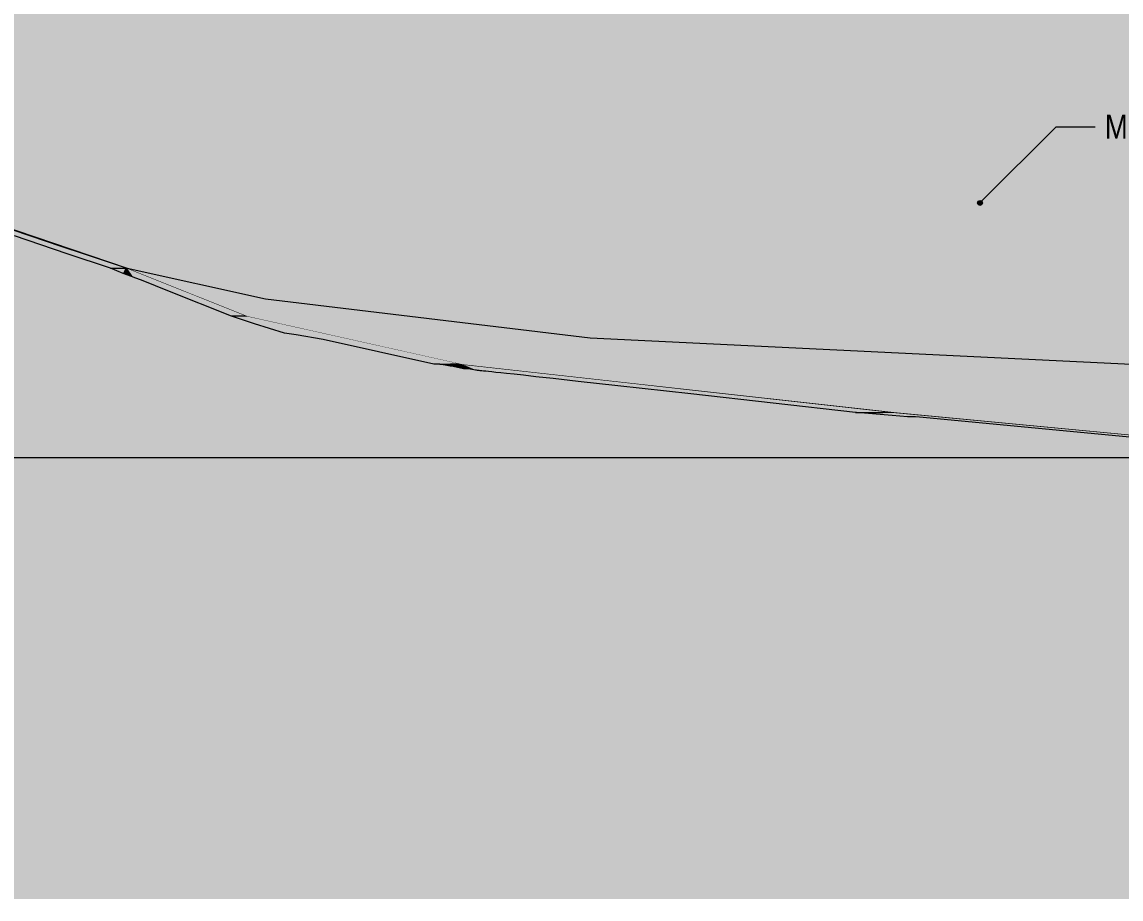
# Model space of a CAD drawing. Header units: centimetres. Extents: x -4381 to 5639, y -3920 to 4826.
# Drawn here: x 76.82 to 88.24, y 1 to 10.11 of the extents above; entities that cross this region are included whole.
import ezdxf
from ezdxf.xclip import XClip

# ---------------------------------------------------------------- set-up
doc = ezdxf.new("R2010")
doc.units = ezdxf.units.CM
doc.header["$MEASUREMENT"] = 0
doc.header["$XCLIPFRAME"] = 0
doc.set_wipeout_variables(frame=1)
doc.linetypes.add('Wipeout_Contour', pattern=[100, 0, -100])
for name, color, linetype in [('0- SITE', 7, 'Continuous'), ('04-Textes  50 .text', 7, 'Continuous'), ('Dalles', 7, 'Continuous'), ('Drawing & Figure', 7, 'Continuous'), ('Structural - Bearing', 7, 'Continuous')]:
    doc.layers.add(name, color=color, linetype=linetype)
for name, color, linetype, lineweight in [('0- SITE_Pen_No__1', 7, 'Continuous', 5), ('04-Textes  50 .text_Pen_No__7', 7, 'Continuous', 5), ('0_Pen_No__1', 7, 'Continuous', 5), ('0_Pen_No__2', 8, 'Continuous', 5)]:
    doc.layers.add(name, color=color, linetype=linetype, lineweight=lineweight)
for name, color, linetype, lineweight, true_color in [('0- SITE_Pen_No__113', 7, 'Continuous', 5, 0xdede87), ('0- SITE_Pen_No__180', 7, 'Continuous', 5, 0xe2e3c6), ('0- SITE_Pen_No__184', 7, 'Continuous', 5, 0xc5d295), ('0_Pen_No__102', 7, 'Continuous', 5, 0xcccccc), ('Dalles_Pen_No__178', 7, 'Continuous', 5, 0xbda888), ('Structural - Bearing_Pen_No__178', 7, 'Continuous', 5, 0xbda888)]:
    doc.layers.add(name, color=color, linetype=linetype, lineweight=lineweight, true_color=true_color)
doc.styles.add('GENERATED_STYLE_2', font='')
doc.styles.get('GENERATED_STYLE_2').set_extended_font_data('Arial Narrow Occidental')

# ---------------------------------------------------------------- blocks, each defined once
blk = doc.blocks.new('Drawing_10_10', base_point=(-363.092, 10.618))
at = {"color": 254, "linetype": 'Wipeout_Contour', "lineweight": 0, "ltscale": 308.942923}
blk.add_wipeout([(76.416, 8.056), (76.738, 7.89), (77.286, 7.705), (77.235, 7.778)], dxfattribs=at).dxf.layer = '0- SITE'
at = {"color": 254, "linetype": 'Wipeout_Contour', "lineweight": 0, "ltscale": 235.129653}
blk.add_wipeout([(78.077, 7.422), (77.909, 7.556), (77.974, 7.461)], dxfattribs=at).dxf.layer = '0- SITE'
at = {"color": 254, "linetype": 'Wipeout_Contour', "lineweight": 0, "ltscale": 238.185896}
blk.add_wipeout([(79.235, 6.977), (79.16, 7.056), (78.995, 7.056)], dxfattribs=at).dxf.layer = '0- SITE'
at = {"color": 254, "linetype": 'Wipeout_Contour', "lineweight": 0, "ltscale": 246.778436}
blk.add_wipeout([(82.597, 6.377), (81.394, 6.556), (82.337, 6.407)], dxfattribs=at).dxf.layer = '0- SITE'
at = {"color": 254, "linetype": 'Wipeout_Contour', "lineweight": 0, "ltscale": 258.317169}
blk.add_wipeout([(86.06, 6.01), (85.897, 6.056), (86.021, 6.011)], dxfattribs=at).dxf.layer = '0- SITE'
at = {"color": 254, "linetype": 'Wipeout_Contour', "lineweight": 0, "ltscale": 335.513424}
blk.add_wipeout([(75.817, 9.614), (75.817, 9.314), (90.867, 9.314), (90.867, 9.614)], dxfattribs=at).dxf.layer = 'Dalles'
at = {"layer": '0- SITE_Pen_No__113', "linetype": 'Continuous', "ltscale": 10}
for points in [[(76.416, 8.056), (76.738, 7.89), (77.286, 7.705), (77.235, 7.778)], [(78.077, 7.422), (77.909, 7.556), (77.974, 7.461)], [(79.235, 6.977), (79.16, 7.056), (78.995, 7.056)]]:
    blk.add_hatch(color=256, dxfattribs=at).paths.add_polyline_path(points)
at = {"layer": '0- SITE_Pen_No__184', "linetype": 'Continuous', "ltscale": 10}
for points in [[(82.597, 6.377), (81.394, 6.556), (82.337, 6.407)], [(86.06, 6.01), (85.897, 6.056), (86.021, 6.011)]]:
    blk.add_hatch(color=256, dxfattribs=at).paths.add_polyline_path(points)
at = {"layer": 'Dalles_Pen_No__178', "linetype": 'Continuous', "ltscale": 10}
blk.add_hatch(color=256, dxfattribs=at).paths.add_polyline_path([(75.817, 9.614), (75.817, 9.314), (90.867, 9.314), (90.867, 9.614)])
at = {"color": 254, "linetype": 'Wipeout_Contour', "lineweight": 0, "ltscale": 311.784274}
blk.add_wipeout([(77.892, 7.556), (77.235, 7.778), (77.286, 7.705), (77.738, 7.556)], dxfattribs=at).dxf.layer = '0- SITE'
at = {"color": 254, "linetype": 'Wipeout_Contour', "lineweight": 0, "ltscale": 239.168955}
blk.add_wipeout([(79.546, 6.878), (79.16, 7.056), (79.235, 6.977)], dxfattribs=at).dxf.layer = '0- SITE'
at = {"color": 254, "linetype": 'Wipeout_Contour', "lineweight": 0, "ltscale": 245.418504}
blk.add_wipeout([(81.854, 6.46), (81.394, 6.556), (81.793, 6.467)], dxfattribs=at).dxf.layer = '0- SITE'
at = {"color": 254, "linetype": 'Wipeout_Contour', "lineweight": 0, "ltscale": 258.408227}
blk.add_wipeout([(86.143, 6.006), (85.897, 6.056), (86.103, 6.008)], dxfattribs=at).dxf.layer = '0- SITE'
at = {"color": 254, "linetype": 'Wipeout_Contour', "lineweight": 0, "ltscale": 335.699014}
blk.add_wipeout([(75.817, 10.114), (75.817, 9.614), (90.867, 9.614), (90.867, 10.114)], dxfattribs=at).dxf.layer = 'Structural - Bearing'
at = {"layer": '0- SITE_Pen_No__113', "linetype": 'Continuous', "ltscale": 10}
blk.add_hatch(color=256, dxfattribs=at).paths.add_polyline_path([(77.892, 7.556), (77.235, 7.778), (77.286, 7.705), (77.738, 7.556)])
at = {"layer": '0- SITE_Pen_No__184', "linetype": 'Continuous', "ltscale": 10}
for points in [[(79.546, 6.878), (79.16, 7.056), (79.235, 6.977)], [(81.854, 6.46), (81.394, 6.556), (81.793, 6.467)], [(86.143, 6.006), (85.897, 6.056), (86.103, 6.008)]]:
    blk.add_hatch(color=256, dxfattribs=at).paths.add_polyline_path(points)
at = {"layer": '0_Pen_No__102', "linetype": 'Continuous', "lineweight": 0, "ltscale": 10, "true_color": 0x666666}
blk.add_hatch(color=251, dxfattribs=at).paths.add_polyline_path([(76.617, 10.518), (76.617, 10.114), (90.067, 10.114), (90.067, 10.518)])
at = {"layer": 'Structural - Bearing_Pen_No__178', "linetype": 'Continuous', "ltscale": 10}
blk.add_hatch(color=256, dxfattribs=at).paths.add_polyline_path([(75.817, 10.114), (75.817, 9.614), (90.867, 9.614), (90.867, 10.114)])
at = {"color": 254, "linetype": 'Wipeout_Contour', "lineweight": 0, "ltscale": 313.221988}
blk.add_wipeout([(77.892, 7.556), (77.954, 7.47), (77.974, 7.461), (77.909, 7.556)], dxfattribs=at).dxf.layer = '0- SITE'
at = {"color": 254, "linetype": 'Wipeout_Contour', "lineweight": 0, "ltscale": 322.472424}
blk.add_wipeout([(81.394, 6.556), (79.16, 7.056), (79.947, 6.813), (81.096, 6.556)], dxfattribs=at).dxf.layer = '0- SITE'
at = {"color": 254, "linetype": 'Wipeout_Contour', "lineweight": 0, "ltscale": 258.373924}
blk.add_wipeout([(86.103, 6.008), (85.897, 6.056), (86.06, 6.01)], dxfattribs=at).dxf.layer = '0- SITE'
at = {"layer": '0- SITE_Pen_No__113', "linetype": 'Continuous', "ltscale": 10}
blk.add_hatch(color=256, dxfattribs=at).paths.add_polyline_path([(77.892, 7.556), (77.954, 7.47), (77.974, 7.461), (77.909, 7.556)])
at = {"layer": '0- SITE_Pen_No__184', "linetype": 'Continuous', "ltscale": 10}
for points in [[(81.394, 6.556), (79.16, 7.056), (79.947, 6.813), (81.096, 6.556)], [(86.103, 6.008), (85.897, 6.056), (86.06, 6.01)]]:
    blk.add_hatch(color=256, dxfattribs=at).paths.add_polyline_path(points)
at = {"color": 254, "linetype": 'Wipeout_Contour', "lineweight": 0, "ltscale": 235.477751}
blk.add_wipeout([(78.333, 7.321), (77.909, 7.556), (78.077, 7.422)], dxfattribs=at).dxf.layer = '0- SITE'
at = {"color": 254, "linetype": 'Wipeout_Contour', "lineweight": 0, "ltscale": 239.50395}
blk.add_wipeout([(79.947, 6.813), (79.16, 7.056), (79.667, 6.862)], dxfattribs=at).dxf.layer = '0- SITE'
at = {"color": 254, "linetype": 'Wipeout_Contour', "lineweight": 0, "ltscale": 244.838015}
blk.add_wipeout([(81.271, 6.556), (81.267, 6.537), (81.281, 6.536)], dxfattribs=at).dxf.layer = '0- SITE'
at = {"color": 254, "linetype": 'Wipeout_Contour', "lineweight": 0, "ltscale": 245.153227}
blk.add_wipeout([(81.434, 6.508), (81.394, 6.556), (81.407, 6.509)], dxfattribs=at).dxf.layer = '0- SITE'
at = {"color": 254, "linetype": 'Wipeout_Contour', "lineweight": 0, "ltscale": 354.288216}
blk.add_wipeout([(90.867, 5.583), (85.897, 6.056), (86.143, 6.006), (90.618, 5.581)], dxfattribs=at).dxf.layer = '0- SITE'
at = {"layer": '0- SITE_Pen_No__113', "linetype": 'Continuous', "ltscale": 10}
blk.add_hatch(color=256, dxfattribs=at).paths.add_polyline_path([(78.333, 7.321), (77.909, 7.556), (78.077, 7.422)])
at = {"layer": '0- SITE_Pen_No__184', "linetype": 'Continuous', "ltscale": 10}
for points in [[(79.947, 6.813), (79.16, 7.056), (79.667, 6.862)], [(81.271, 6.556), (81.267, 6.537), (81.281, 6.536)], [(81.434, 6.508), (81.394, 6.556), (81.407, 6.509)], [(90.867, 5.583), (85.897, 6.056), (86.143, 6.006), (90.618, 5.581)]]:
    blk.add_hatch(color=256, dxfattribs=at).paths.add_polyline_path(points)
at = {"color": 254, "linetype": 'Wipeout_Contour', "lineweight": 0, "ltscale": 238.983173}
blk.add_wipeout([(79.667, 6.862), (79.16, 7.056), (79.546, 6.878)], dxfattribs=at).dxf.layer = '0- SITE'
at = {"color": 254, "linetype": 'Wipeout_Contour', "lineweight": 0, "ltscale": 244.062541}
blk.add_wipeout([(81.267, 6.537), (81.271, 6.556), (81.159, 6.556)], dxfattribs=at).dxf.layer = '0- SITE'
at = {"color": 254, "linetype": 'Wipeout_Contour', "lineweight": 0, "ltscale": 244.796742}
blk.add_wipeout([(81.474, 6.506), (81.394, 6.556), (81.456, 6.507)], dxfattribs=at).dxf.layer = '0- SITE'
at = {"color": 254, "linetype": 'Wipeout_Contour', "lineweight": 0, "ltscale": 344.522324}
blk.add_wipeout([(85.763, 6.056), (85.86, 6.024), (86.021, 6.011), (85.897, 6.056)], dxfattribs=at).dxf.layer = '0- SITE'
at = {"layer": '0- SITE_Pen_No__184', "linetype": 'Continuous', "ltscale": 10}
for points in [[(79.667, 6.862), (79.16, 7.056), (79.546, 6.878)], [(81.267, 6.537), (81.271, 6.556), (81.159, 6.556)], [(81.474, 6.506), (81.394, 6.556), (81.456, 6.507)], [(85.763, 6.056), (85.86, 6.024), (86.021, 6.011), (85.897, 6.056)]]:
    blk.add_hatch(color=256, dxfattribs=at).paths.add_polyline_path(points)
at = {"color": 254, "linetype": 'Wipeout_Contour', "lineweight": 0, "ltscale": 315.486429}
blk.add_wipeout([(77.909, 7.556), (78.333, 7.321), (78.995, 7.056), (79.16, 7.056)], dxfattribs=at).dxf.layer = '0- SITE'
at = {"color": 254, "linetype": 'Wipeout_Contour', "lineweight": 0, "ltscale": 244.886929}
blk.add_wipeout([(81.456, 6.507), (81.394, 6.556), (81.434, 6.508)], dxfattribs=at).dxf.layer = '0- SITE'
at = {"layer": '0- SITE_Pen_No__113', "linetype": 'Continuous', "ltscale": 10}
blk.add_hatch(color=256, dxfattribs=at).paths.add_polyline_path([(77.909, 7.556), (78.333, 7.321), (78.995, 7.056), (79.16, 7.056)])
at = {"layer": '0- SITE_Pen_No__184', "linetype": 'Continuous', "ltscale": 10}
blk.add_hatch(color=256, dxfattribs=at).paths.add_polyline_path([(81.456, 6.507), (81.394, 6.556), (81.434, 6.508)])
at = {"layer": '0- SITE_Pen_No__1', "linetype": 'Continuous', "ltscale": 10}
blk.add_line((79.16, 7.056), (78.995, 7.056), dxfattribs=at)
at = {"color": 254, "linetype": 'Wipeout_Contour', "lineweight": 0, "ltscale": 233.640808}
blk.add_wipeout([(77.235, 7.778), (77.892, 7.556), (77.909, 7.556)], dxfattribs=at).dxf.layer = '0- SITE'
at = {"color": 254, "linetype": 'Wipeout_Contour', "lineweight": 0, "ltscale": 244.889855}
blk.add_wipeout([(81.595, 6.487), (81.394, 6.556), (81.58, 6.489)], dxfattribs=at).dxf.layer = '0- SITE'
at = {"layer": '0- SITE_Pen_No__184', "linetype": 'Continuous', "ltscale": 10}
for points in [[(77.235, 7.778), (77.892, 7.556), (77.909, 7.556)], [(81.595, 6.487), (81.394, 6.556), (81.58, 6.489)]]:
    blk.add_hatch(color=256, dxfattribs=at).paths.add_polyline_path(points)
at = {"layer": '0- SITE_Pen_No__1', "linetype": 'Continuous', "ltscale": 10}
blk.add_line((77.235, 7.778), (76.416, 8.056), dxfattribs=at)
at = {"color": 254, "linetype": 'Wipeout_Contour', "lineweight": 0, "ltscale": 234.298587}
blk.add_wipeout([(77.892, 7.556), (77.738, 7.556), (77.868, 7.501)], dxfattribs=at).dxf.layer = '0- SITE'
at = {"color": 254, "linetype": 'Wipeout_Contour', "lineweight": 0, "ltscale": 245.069363}
blk.add_wipeout([(81.53, 6.496), (81.394, 6.556), (81.474, 6.506)], dxfattribs=at).dxf.layer = '0- SITE'
at = {"layer": '0- SITE_Pen_No__113', "linetype": 'Continuous', "ltscale": 10}
blk.add_hatch(color=256, dxfattribs=at).paths.add_polyline_path([(77.892, 7.556), (77.738, 7.556), (77.868, 7.501)])
at = {"layer": '0- SITE_Pen_No__184', "linetype": 'Continuous', "ltscale": 10}
blk.add_hatch(color=256, dxfattribs=at).paths.add_polyline_path([(81.53, 6.496), (81.394, 6.556), (81.474, 6.506)])
at = {"color": 254, "linetype": 'Wipeout_Contour', "lineweight": 0, "ltscale": 235.007547}
blk.add_wipeout([(77.954, 7.47), (77.892, 7.556), (77.868, 7.501)], dxfattribs=at).dxf.layer = '0- SITE'
at = {"color": 254, "linetype": 'Wipeout_Contour', "lineweight": 0, "ltscale": 244.750113}
blk.add_wipeout([(81.536, 6.495), (81.394, 6.556), (81.53, 6.496)], dxfattribs=at).dxf.layer = '0- SITE'
at = {"layer": '0- SITE_Pen_No__113', "linetype": 'Continuous', "ltscale": 10}
blk.add_hatch(color=256, dxfattribs=at).paths.add_polyline_path([(77.954, 7.47), (77.892, 7.556), (77.868, 7.501)])
at = {"layer": '0- SITE_Pen_No__184', "linetype": 'Continuous', "ltscale": 10}
blk.add_hatch(color=256, dxfattribs=at).paths.add_polyline_path([(81.536, 6.495), (81.394, 6.556), (81.53, 6.496)])
at = {"layer": '0- SITE_Pen_No__1', "linetype": 'Continuous', "ltscale": 10}
for p, q in [((77.909, 7.556), (77.235, 7.778)), ((77.738, 7.556), (77.892, 7.556)), ((77.909, 7.556), (77.892, 7.556)), ((79.16, 7.056), (77.909, 7.556))]:
    blk.add_line(p, q, dxfattribs=at)
at = {"color": 254, "linetype": 'Wipeout_Contour', "lineweight": 0, "ltscale": 244.762124}
blk.add_wipeout([(81.542, 6.493), (81.394, 6.556), (81.536, 6.495)], dxfattribs=at).dxf.layer = '0- SITE'
at = {"layer": '0- SITE_Pen_No__184', "linetype": 'Continuous', "ltscale": 10}
blk.add_hatch(color=256, dxfattribs=at).paths.add_polyline_path([(81.542, 6.493), (81.394, 6.556), (81.536, 6.495)])
at = {"color": 254, "linetype": 'Wipeout_Contour', "lineweight": 0, "ltscale": 244.777602}
blk.add_wipeout([(81.55, 6.492), (81.394, 6.556), (81.542, 6.493)], dxfattribs=at).dxf.layer = '0- SITE'
at = {"layer": '0- SITE_Pen_No__184', "linetype": 'Continuous', "ltscale": 10}
blk.add_hatch(color=256, dxfattribs=at).paths.add_polyline_path([(81.55, 6.492), (81.394, 6.556), (81.542, 6.493)])
at = {"color": 254, "linetype": 'Wipeout_Contour', "lineweight": 0, "ltscale": 244.797272}
blk.add_wipeout([(81.558, 6.491), (81.394, 6.556), (81.55, 6.492)], dxfattribs=at).dxf.layer = '0- SITE'
at = {"layer": '0- SITE_Pen_No__184', "linetype": 'Continuous', "ltscale": 10}
blk.add_hatch(color=256, dxfattribs=at).paths.add_polyline_path([(81.558, 6.491), (81.394, 6.556), (81.55, 6.492)])
at = {"color": 254, "linetype": 'Wipeout_Contour', "lineweight": 0, "ltscale": 244.821912}
blk.add_wipeout([(81.568, 6.49), (81.394, 6.556), (81.558, 6.491)], dxfattribs=at).dxf.layer = '0- SITE'
at = {"layer": '0- SITE_Pen_No__184', "linetype": 'Continuous', "ltscale": 10}
blk.add_hatch(color=256, dxfattribs=at).paths.add_polyline_path([(81.568, 6.49), (81.394, 6.556), (81.558, 6.491)])
at = {"color": 254, "linetype": 'Wipeout_Contour', "lineweight": 0, "ltscale": 244.852408}
blk.add_wipeout([(81.58, 6.489), (81.394, 6.556), (81.568, 6.49)], dxfattribs=at).dxf.layer = '0- SITE'
at = {"layer": '0- SITE_Pen_No__184', "linetype": 'Continuous', "ltscale": 10}
blk.add_hatch(color=256, dxfattribs=at).paths.add_polyline_path([(81.58, 6.489), (81.394, 6.556), (81.568, 6.49)])
at = {"color": 254, "linetype": 'Wipeout_Contour', "lineweight": 0, "ltscale": 244.935054}
blk.add_wipeout([(81.614, 6.485), (81.394, 6.556), (81.595, 6.487)], dxfattribs=at).dxf.layer = '0- SITE'
at = {"layer": '0- SITE_Pen_No__184', "linetype": 'Continuous', "ltscale": 10}
blk.add_hatch(color=256, dxfattribs=at).paths.add_polyline_path([(81.614, 6.485), (81.394, 6.556), (81.595, 6.487)])
at = {"color": 254, "linetype": 'Wipeout_Contour', "lineweight": 0, "ltscale": 244.987257}
blk.add_wipeout([(81.638, 6.483), (81.394, 6.556), (81.614, 6.485)], dxfattribs=at).dxf.layer = '0- SITE'
at = {"layer": '0- SITE_Pen_No__184', "linetype": 'Continuous', "ltscale": 10}
blk.add_hatch(color=256, dxfattribs=at).paths.add_polyline_path([(81.638, 6.483), (81.394, 6.556), (81.614, 6.485)])
at = {"color": 254, "linetype": 'Wipeout_Contour', "lineweight": 0, "ltscale": 245.047484}
blk.add_wipeout([(81.666, 6.48), (81.394, 6.556), (81.638, 6.483)], dxfattribs=at).dxf.layer = '0- SITE'
at = {"layer": '0- SITE_Pen_No__184', "linetype": 'Continuous', "ltscale": 10}
blk.add_hatch(color=256, dxfattribs=at).paths.add_polyline_path([(81.666, 6.48), (81.394, 6.556), (81.638, 6.483)])
at = {"color": 254, "linetype": 'Wipeout_Contour', "lineweight": 0, "ltscale": 245.117681}
blk.add_wipeout([(81.701, 6.476), (81.394, 6.556), (81.666, 6.48)], dxfattribs=at).dxf.layer = '0- SITE'
at = {"layer": '0- SITE_Pen_No__184', "linetype": 'Continuous', "ltscale": 10}
blk.add_hatch(color=256, dxfattribs=at).paths.add_polyline_path([(81.701, 6.476), (81.394, 6.556), (81.666, 6.48)])
at = {"color": 254, "linetype": 'Wipeout_Contour', "lineweight": 0, "ltscale": 245.200407}
blk.add_wipeout([(81.742, 6.472), (81.394, 6.556), (81.701, 6.476)], dxfattribs=at).dxf.layer = '0- SITE'
at = {"layer": '0- SITE_Pen_No__184', "linetype": 'Continuous', "ltscale": 10}
blk.add_hatch(color=256, dxfattribs=at).paths.add_polyline_path([(81.742, 6.472), (81.394, 6.556), (81.701, 6.476)])
at = {"color": 254, "linetype": 'Wipeout_Contour', "lineweight": 0, "ltscale": 245.299095}
blk.add_wipeout([(81.793, 6.467), (81.394, 6.556), (81.742, 6.472)], dxfattribs=at).dxf.layer = '0- SITE'
at = {"layer": '0- SITE_Pen_No__184', "linetype": 'Continuous', "ltscale": 10}
blk.add_hatch(color=256, dxfattribs=at).paths.add_polyline_path([(81.793, 6.467), (81.394, 6.556), (81.742, 6.472)])
at = {"color": 254, "linetype": 'Wipeout_Contour', "lineweight": 0, "ltscale": 245.565482}
blk.add_wipeout([(81.931, 6.452), (81.394, 6.556), (81.854, 6.46)], dxfattribs=at).dxf.layer = '0- SITE'
at = {"layer": '0- SITE_Pen_No__184', "linetype": 'Continuous', "ltscale": 10}
blk.add_hatch(color=256, dxfattribs=at).paths.add_polyline_path([(81.931, 6.452), (81.394, 6.556), (81.854, 6.46)])
at = {"color": 254, "linetype": 'Wipeout_Contour', "lineweight": 0, "ltscale": 245.750553}
blk.add_wipeout([(82.029, 6.441), (81.394, 6.556), (81.931, 6.452)], dxfattribs=at).dxf.layer = '0- SITE'
at = {"layer": '0- SITE_Pen_No__184', "linetype": 'Continuous', "ltscale": 10}
blk.add_hatch(color=256, dxfattribs=at).paths.add_polyline_path([(82.029, 6.441), (81.394, 6.556), (81.931, 6.452)])
at = {"color": 254, "linetype": 'Wipeout_Contour', "lineweight": 0, "ltscale": 246.316071}
blk.add_wipeout([(82.337, 6.407), (81.394, 6.556), (82.159, 6.427)], dxfattribs=at).dxf.layer = '0- SITE'
at = {"layer": '0- SITE_Pen_No__184', "linetype": 'Continuous', "ltscale": 10}
blk.add_hatch(color=256, dxfattribs=at).paths.add_polyline_path([(82.337, 6.407), (81.394, 6.556), (82.159, 6.427)])
at = {"color": 254, "linetype": 'Wipeout_Contour', "lineweight": 0, "ltscale": 245.991097}
blk.add_wipeout([(82.159, 6.427), (81.394, 6.556), (82.029, 6.441)], dxfattribs=at).dxf.layer = '0- SITE'
at = {"layer": '0- SITE_Pen_No__184', "linetype": 'Continuous', "ltscale": 10}
blk.add_hatch(color=256, dxfattribs=at).paths.add_polyline_path([(82.159, 6.427), (81.394, 6.556), (82.029, 6.441)])
at = {"color": 254, "linetype": 'Wipeout_Contour', "lineweight": 0, "ltscale": 247.487276}
blk.add_wipeout([(83.01, 6.331), (81.394, 6.556), (82.597, 6.377)], dxfattribs=at).dxf.layer = '0- SITE'
at = {"layer": '0- SITE_Pen_No__184', "linetype": 'Continuous', "ltscale": 10}
blk.add_hatch(color=256, dxfattribs=at).paths.add_polyline_path([(83.01, 6.331), (81.394, 6.556), (82.597, 6.377)])
at = {"color": 254, "linetype": 'Wipeout_Contour', "lineweight": 0, "ltscale": 248.711477}
blk.add_wipeout([(83.767, 6.247), (81.394, 6.556), (83.01, 6.331)], dxfattribs=at).dxf.layer = '0- SITE'
at = {"layer": '0- SITE_Pen_No__184', "linetype": 'Continuous', "ltscale": 10}
blk.add_hatch(color=256, dxfattribs=at).paths.add_polyline_path([(83.767, 6.247), (81.394, 6.556), (83.01, 6.331)])
at = {"color": 254, "linetype": 'Wipeout_Contour', "lineweight": 0, "ltscale": 336.431079}
blk.add_wipeout([(85.487, 6.056), (81.394, 6.556), (83.767, 6.247), (85.478, 6.056)], dxfattribs=at).dxf.layer = '0- SITE'
at = {"layer": '0- SITE_Pen_No__184', "linetype": 'Continuous', "ltscale": 10}
blk.add_hatch(color=256, dxfattribs=at).paths.add_polyline_path([(85.487, 6.056), (81.394, 6.556), (83.767, 6.247), (85.478, 6.056)])
at = {"color": 254, "linetype": 'Wipeout_Contour', "lineweight": 0, "ltscale": 252.863416}
blk.add_wipeout([(85.763, 6.056), (81.394, 6.556), (85.487, 6.056)], dxfattribs=at).dxf.layer = '0- SITE'
at = {"layer": '0- SITE_Pen_No__184', "linetype": 'Continuous', "ltscale": 10}
blk.add_hatch(color=256, dxfattribs=at).paths.add_polyline_path([(85.763, 6.056), (81.394, 6.556), (85.487, 6.056)])
at = {"color": 254, "linetype": 'Wipeout_Contour', "lineweight": 0, "ltscale": 256.941668}
blk.add_wipeout([(85.49, 6.055), (85.487, 6.056), (85.478, 6.056)], dxfattribs=at).dxf.layer = '0- SITE'
at = {"layer": '0- SITE_Pen_No__184', "linetype": 'Continuous', "ltscale": 10}
blk.add_hatch(color=256, dxfattribs=at).paths.add_polyline_path([(85.49, 6.055), (85.487, 6.056), (85.478, 6.056)])
at = {"color": 254, "linetype": 'Wipeout_Contour', "lineweight": 0, "ltscale": 253.238779}
blk.add_wipeout([(85.897, 6.056), (81.394, 6.556), (85.763, 6.056)], dxfattribs=at).dxf.layer = '0- SITE'
at = {"layer": '0- SITE_Pen_No__184', "linetype": 'Continuous', "ltscale": 10}
blk.add_hatch(color=256, dxfattribs=at).paths.add_polyline_path([(85.897, 6.056), (81.394, 6.556), (85.763, 6.056)])
at = {"color": 254, "linetype": 'Wipeout_Contour', "lineweight": 0, "ltscale": 326.472372}
blk.add_wipeout([(81.394, 6.556), (81.271, 6.556), (81.281, 6.536), (81.407, 6.509)], dxfattribs=at).dxf.layer = '0- SITE'
at = {"color": 254, "linetype": 'Wipeout_Contour', "lineweight": 0, "ltscale": 343.775076}
blk.add_wipeout([(85.86, 6.024), (85.763, 6.056), (85.487, 6.056), (85.49, 6.055)], dxfattribs=at).dxf.layer = '0- SITE'
at = {"layer": '0- SITE_Pen_No__180', "linetype": 'Continuous', "lineweight": 0, "ltscale": 10, "true_color": 0x383831}
blk.add_hatch(color=250, dxfattribs=at).paths.add_polyline_path([(63.967, 7.407), (63.967, 0.996), (96.173, 0.996), (96.173, 4.813), (94.35, 5.056), (94.003, 5.208), (90.807, 5.556), (90.673, 5.58), (90.667, 5.58), (90.655, 5.58), (90.639, 5.58), (90.618, 5.581), (86.143, 6.006), (86.103, 6.008), (86.06, 6.01), (86.021, 6.011), (85.86, 6.024), (85.49, 6.055), (85.478, 6.056), (83.767, 6.247), (83.01, 6.331), (82.597, 6.377), (82.337, 6.407), (82.159, 6.427), (82.029, 6.441), (81.931, 6.452), (81.854, 6.46), (81.793, 6.467), (81.742, 6.472), (81.701, 6.476), (81.666, 6.48), (81.638, 6.483), (81.614, 6.485), (81.595, 6.487), (81.58, 6.489), (81.568, 6.49), (81.558, 6.491), (81.55, 6.492), (81.542, 6.493), (81.536, 6.495), (81.53, 6.496), (81.474, 6.506), (81.456, 6.507), (81.434, 6.508), (81.407, 6.509), (81.281, 6.536), (81.267, 6.537), (81.159, 6.556), (81.146, 6.556), (81.096, 6.556), (79.947, 6.813), (79.667, 6.862), (79.546, 6.878), (79.235, 6.977), (78.995, 7.056), (78.333, 7.321), (78.077, 7.422), (77.974, 7.461), (77.954, 7.47), (77.868, 7.501), (77.738, 7.556), (77.286, 7.705), (76.738, 7.89), (76.408, 7.996), (76.242, 8.056), (76.036, 8.128), (75.775, 8.215), (75.521, 8.301), (75.355, 8.352), (75.148, 8.417), (74.951, 8.476), (74.679, 8.555), (74.677, 8.555), (74.673, 8.556), (74.399, 8.585), (74.151, 8.61), (74.078, 8.617), (73.829, 8.641), (73.824, 8.641), (73.6, 8.662), (73.582, 8.663), (73.557, 8.665), (73.347, 8.683), (73.309, 8.685), (73.257, 8.688), (73.057, 8.704), (72.983, 8.708), (72.795, 8.723), (72.692, 8.728), (72.514, 8.741), (72.496, 8.742), (72.33, 8.753), (71.994, 8.771), (71.832, 8.781), (71.682, 8.79), (71.54, 8.798), (71.249, 8.809), (71.113, 8.815), (71.043, 8.818), (70.976, 8.821), (70.909, 8.823), (70.844, 8.824), (70.566, 8.831), (70.479, 8.833), (70.394, 8.833), (70.312, 8.833), (70.242, 8.832), (70.17, 8.83), (69.8, 8.835), (69.72, 8.833), (69.654, 8.83), (69.588, 8.827), (69.529, 8.824), (69.358, 8.824), (69.26, 8.817), (69.119, 8.806), (68.919, 8.805), (68.776, 8.789), (68.614, 8.77), (68.427, 8.766), (68.259, 8.74), (68.182, 8.726), (68.142, 8.717), (68.092, 8.705), (68.029, 8.69), (67.948, 8.67), (67.868, 8.667), (67.779, 8.64), (67.658, 8.604), (67.503, 8.556), (67.487, 8.55), (67.483, 8.548), (67.246, 8.451), (67.074, 8.379), (66.961, 8.338), (66.775, 8.27), (66.645, 8.216), (66.354, 8.112), (66.318, 8.097), (66.197, 8.056), (66.053, 7.998), (65.992, 7.975), (65.783, 7.892), (65.584, 7.817), (65.445, 7.762), (65.361, 7.727), (65.004, 7.598), (64.985, 7.59), (64.888, 7.556), (64.648, 7.511), (64.595, 7.505), (64.365, 7.466), (64.357, 7.465), (64.216, 7.442), (64.125, 7.428), (64.063, 7.419), (64.021, 7.413), (63.99, 7.409), (63.969, 7.407)])
at = {"layer": '0- SITE_Pen_No__184', "linetype": 'Continuous', "ltscale": 10}
for points in [[(81.394, 6.556), (81.271, 6.556), (81.281, 6.536), (81.407, 6.509)], [(85.86, 6.024), (85.763, 6.056), (85.487, 6.056), (85.49, 6.055)]]:
    blk.add_hatch(color=256, dxfattribs=at).paths.add_polyline_path(points)
at = {"layer": '0- SITE_Pen_No__1', "linetype": 'Continuous', "ltscale": 10}
for p, q in [((81.394, 6.556), (79.16, 7.056)), ((81.159, 6.556), (81.271, 6.556)), ((81.393, 6.556), (81.271, 6.556)), ((81.394, 6.556), (81.393, 6.556)), ((81.394, 6.556), (85.897, 6.056)), ((85.478, 6.056), (85.487, 6.056)), ((85.487, 6.056), (85.763, 6.056)), ((85.897, 6.056), (85.763, 6.056)), ((85.897, 6.056), (90.867, 5.583))]:
    blk.add_line(p, q, dxfattribs=at)
at = {"layer": '0- SITE_Pen_No__1', "linetype": 'Continuous', "ltscale": 10, "flags": 128}
blk.add_lwpolyline([(90.618, 5.581), (86.143, 6.006), (86.103, 6.008), (86.06, 6.01), (86.021, 6.011), (85.86, 6.024), (85.49, 6.055), (85.478, 6.056), (83.767, 6.247), (83.01, 6.331), (82.597, 6.377), (82.337, 6.407), (82.159, 6.427), (82.029, 6.441), (81.931, 6.452), (81.854, 6.46), (81.793, 6.467), (81.742, 6.472), (81.701, 6.476), (81.666, 6.48), (81.638, 6.483), (81.614, 6.485), (81.595, 6.487), (81.58, 6.489), (81.568, 6.49), (81.558, 6.491), (81.55, 6.492), (81.542, 6.493), (81.536, 6.495), (81.53, 6.496), (81.474, 6.506), (81.456, 6.507), (81.434, 6.508), (81.407, 6.509), (81.281, 6.536), (81.267, 6.537), (81.159, 6.556), (81.146, 6.556), (81.096, 6.556), (79.947, 6.813), (79.667, 6.862), (79.546, 6.878), (79.235, 6.977), (78.995, 7.056), (78.333, 7.321), (78.077, 7.422), (77.974, 7.461), (77.954, 7.47), (77.868, 7.501), (77.738, 7.556), (77.286, 7.705), (76.738, 7.89)], dxfattribs=at)
at = {"color": 254, "linetype": 'Wipeout_Contour', "lineweight": 0, "ltscale": 816.514299}
blk.add_wipeout([(75.817, 9.314), (75.817, 8.264), (76.416, 8.056), (77.235, 7.778), (77.909, 7.556), (79.16, 7.056), (81.394, 6.556), (85.897, 6.056), (90.867, 5.583), (90.867, 9.314)], dxfattribs=at).dxf.layer = 'Structural - Bearing'
at = {"layer": '04-Textes  50 .text', "linetype": 'Continuous', "lineweight": 0, "true_color": 0x000000}
blk.add_hatch(color=18, dxfattribs=at).paths.add_polyline_path([(86.798, 8.233), (86.796, 8.242), (86.79, 8.25), (86.782, 8.256), (86.773, 8.258), (86.763, 8.256), (86.755, 8.25), (86.75, 8.242), (86.748, 8.233), (86.75, 8.223), (86.755, 8.215), (86.763, 8.21), (86.773, 8.208), (86.782, 8.21), (86.79, 8.215), (86.796, 8.223)])
at = {"layer": '0_Pen_No__1', "linetype": 'Continuous', "lineweight": 0, "ltscale": 10, "true_color": 0x000000}
blk.add_hatch(color=18, dxfattribs=at).paths.add_polyline_path([(51.746, 0.996), (100.443, 0.996), (100.443, 5.277), (96.473, 5.119), (96.473, 4.813), (96.173, 4.813), (96.173, 7.21), (92.28, 6.633), (88.489, 6.55), (82.723, 6.83), (79.349, 7.236), (77.909, 7.556), (75.817, 8.264), (74.677, 8.556), (72.521, 8.808), (70.388, 8.882), (68.609, 8.808), (67.86, 8.675), (67.495, 8.556), (66.148, 8.056), (64.827, 7.545), (63.965, 7.395), (63.965, 6.251), (63.667, 6.251), (61.667, 6.251), (61.667, 6.287), (55.53, 6.287), (55.53, 7.495), (53.145, 7.673), (51.746, 7.673)])
at = {"layer": '0_Pen_No__2', "linetype": 'Continuous', "ltscale": 10}
blk.add_hatch(color=256, dxfattribs=at).paths.add_polyline_path([(75.817, 10.114), (75.817, 5.583), (90.867, 5.583), (90.867, 10.114)])
at = {"layer": 'Structural - Bearing_Pen_No__178', "linetype": 'Continuous', "ltscale": 10}
blk.add_hatch(color=256, dxfattribs=at).paths.add_polyline_path([(75.817, 9.314), (75.817, 8.264), (76.416, 8.056), (77.235, 7.778), (77.909, 7.556), (79.16, 7.056), (81.394, 6.556), (85.897, 6.056), (90.867, 5.583), (90.867, 9.314)])
at = {"layer": '04-Textes  50 .text_Pen_No__7', "linetype": 'Continuous', "ltscale": 10}
for p, q in [((86.79, 8.25), (87.564, 9.024)), ((87.564, 9.024), (87.97, 9.024))]:
    blk.add_line(p, q, dxfattribs=at)
blk.add_circle((86.773, 8.233), 0.025, dxfattribs=at)
at = {"layer": '0_Pen_No__1', "linetype": 'Continuous', "ltscale": 10}
for p, q in [((75.817, 8.264), (77.909, 7.556)), ((77.909, 7.556), (79.349, 7.236)), ((79.349, 7.236), (82.723, 6.83)), ((82.723, 6.83), (88.489, 6.55)), ((90.867, 5.583), (75.817, 5.583))]:
    blk.add_line(p, q, dxfattribs=at)
at = {"layer": '04-Textes  50 .text_Pen_No__7', "linetype": 'Continuous', "insert": (88.07, 9.023), "char_height": 0.25, "attachment_point": 4, "style": 'GENERATED_STYLE_2'}
blk.add_mtext('\\A1;{\\fArial Narrow Occidental|b0|i0|c0|p34;Mur en travertin}', dxfattribs=at)

msp = doc.modelspace()

# ---------------------------------------------------------------- block references
at = {"layer": 'Drawing & Figure', "color": 151, "linetype": 'Continuous', "lineweight": 5, "ltscale": 10, "true_color": 0x80c2ff}
ref = msp.add_blockref('Drawing_10_10', (-363.09186, 10.61787), dxfattribs=at)
XClip(ref).set_block_clipping_path([(51.7463984619, 0.9963282177), (100.4426918859, 21.3288080632)])

doc.saveas('drawing.dxf')
